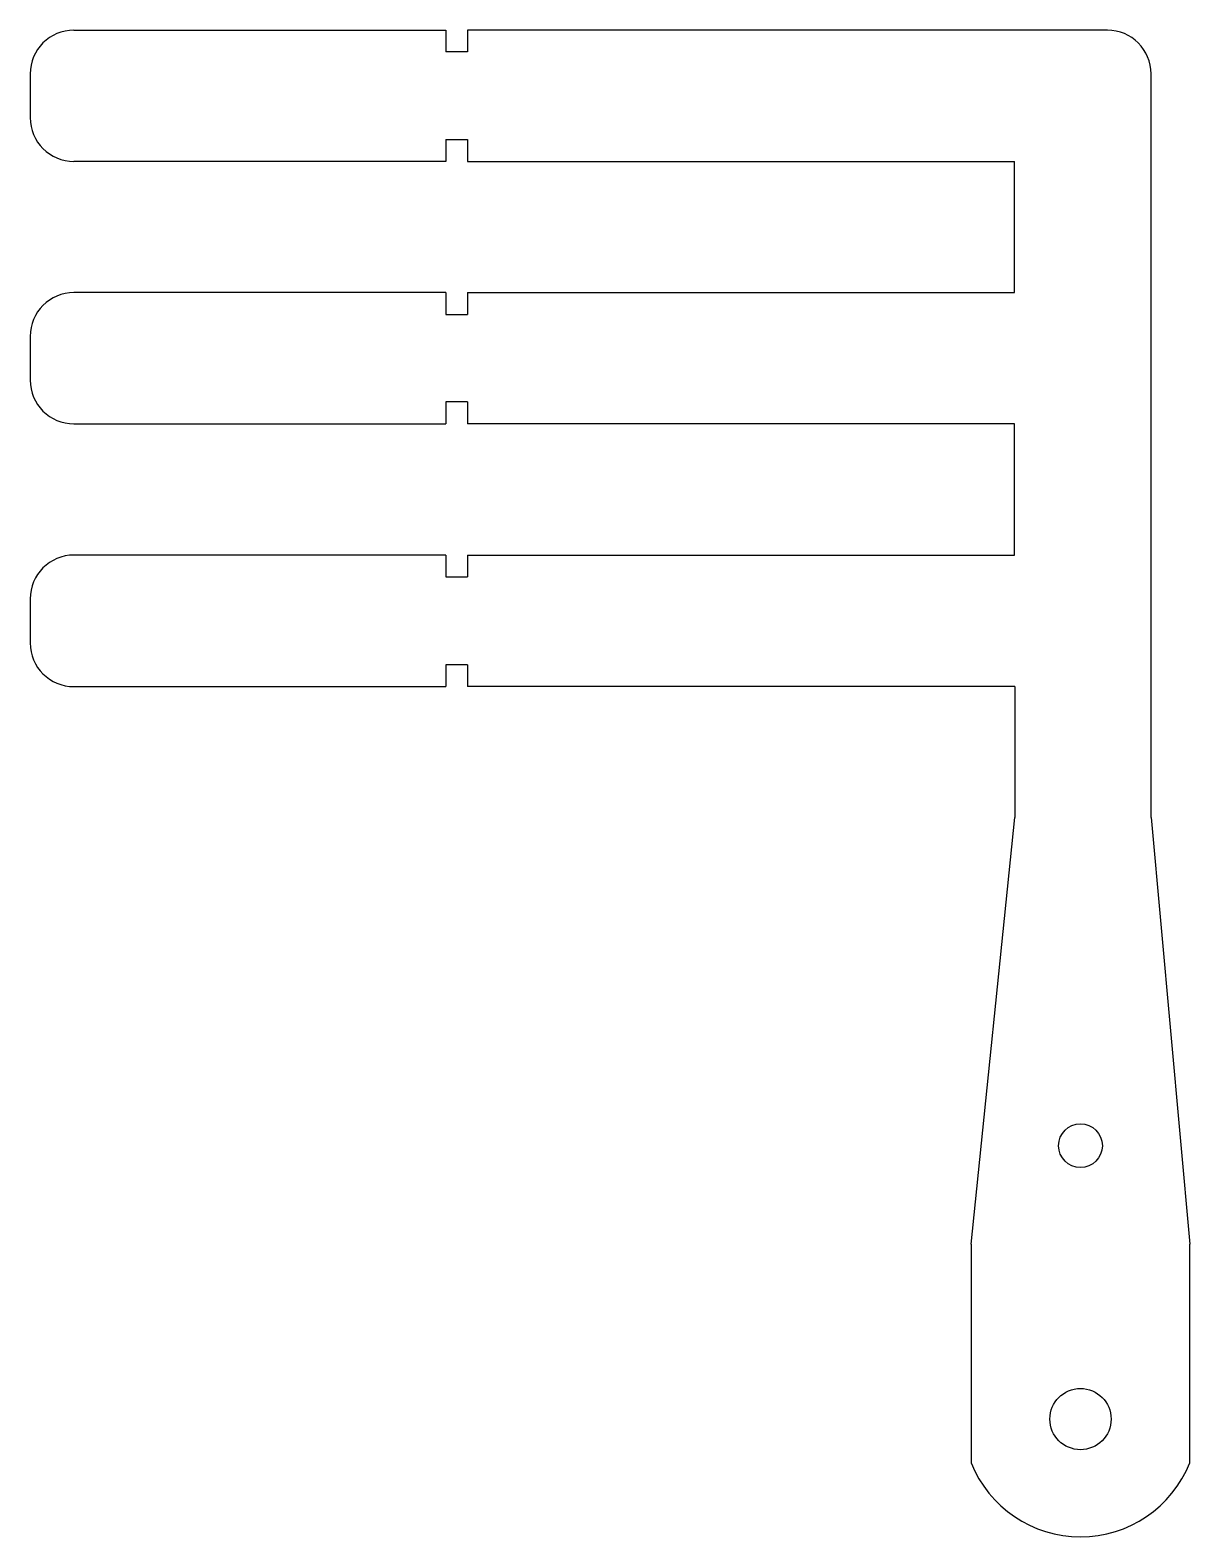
# Model space of a CAD drawing. Header units: millimetres. Extents: x -2.9 to 50.1, y -19.1 to 49.7.
import ezdxf

# ---------------------------------------------------------------- set-up
doc = ezdxf.new("R2010")
doc.units = ezdxf.units.MM
doc.layers.get('0').update_dxf_attribs({"true_color": 0xffffff})

msp = doc.modelspace()

# ---------------------------------------------------------------- linework, layer by layer
at = {"color": 7, "linetype": 'Continuous', "lineweight": 25, "true_color": 0xffffff}
for p, q in [((-0.865, 49.738), (16.135, 49.738)), ((16.135, 49.738), (16.135, 48.741)), ((17.135, 49.738), (17.135, 48.741)), ((46.376, 49.738), (17.135, 49.738)), ((17.135, 48.741), (16.135, 48.741)), ((-2.865, 47.738), (-2.865, 45.738)), ((48.376, 13.738), (48.376, 47.738)), ((16.135, 44.738), (17.135, 44.738)), ((16.135, 44.738), (16.135, 43.738)), ((17.135, 44.738), (17.135, 43.738)), ((16.135, 43.738), (-0.865, 43.738)), ((17.135, 43.738), (42.135, 43.738)), ((42.135, 37.738), (42.135, 43.738)), ((16.135, 37.738), (-0.865, 37.738)), ((16.135, 37.738), (16.135, 36.738)), ((17.135, 37.738), (17.135, 36.738)), ((17.135, 37.738), (42.135, 37.738)), ((16.135, 36.738), (17.135, 36.738)), ((-2.865, 35.738), (-2.865, 33.738)), ((17.135, 32.738), (16.135, 32.738)), ((16.135, 32.738), (16.135, 31.738)), ((17.135, 32.738), (17.135, 31.738)), ((-0.865, 31.738), (16.135, 31.738)), ((42.135, 31.738), (17.135, 31.738)), ((42.135, 25.738), (42.135, 31.738)), ((16.135, 25.738), (-0.865, 25.738)), ((16.135, 25.738), (16.135, 24.738)), ((17.135, 25.738), (17.135, 24.738)), ((17.135, 25.738), (42.135, 25.738)), ((16.135, 24.738), (17.135, 24.738)), ((-2.865, 23.738), (-2.865, 21.725)), ((17.135, 20.725), (16.135, 20.725)), ((16.135, 20.725), (16.135, 19.725)), ((17.135, 20.725), (17.135, 19.725)), ((-0.865, 19.725), (16.135, 19.725)), ((42.151, 19.725), (17.135, 19.725)), ((42.151, 19.725), (42.151, 13.738)), ((40.148, -5.762), (42.151, 13.738)), ((48.376, 13.738), (50.148, -5.762)), ((40.148, -5.762), (40.148, -15.762)), ((50.148, -15.762), (50.148, -5.762))]:
    msp.add_line(p, q, dxfattribs=at)
for centre, radius in [((45.148, -1.262), 1), ((45.148, -13.762), 1.4)]:
    msp.add_circle(centre, radius, dxfattribs=at)
for centre, radius, start, end in [((-0.865, 47.738), 2, 90, 180), ((46.376, 47.738), 2, 0, 90), ((-0.865, 45.738), 2, 180, 270), ((-0.865, 35.738), 2, 90, 180), ((-0.865, 33.738), 2, 180, 270), ((-0.865, 23.738), 2, 90, 180), ((-0.865, 21.725), 2, 180, 270), ((45.148, -13.762), 5.385, 201.80141, 338.19859)]:
    msp.add_arc(centre, radius, start, end, dxfattribs=at)

doc.saveas('drawing.dxf')
